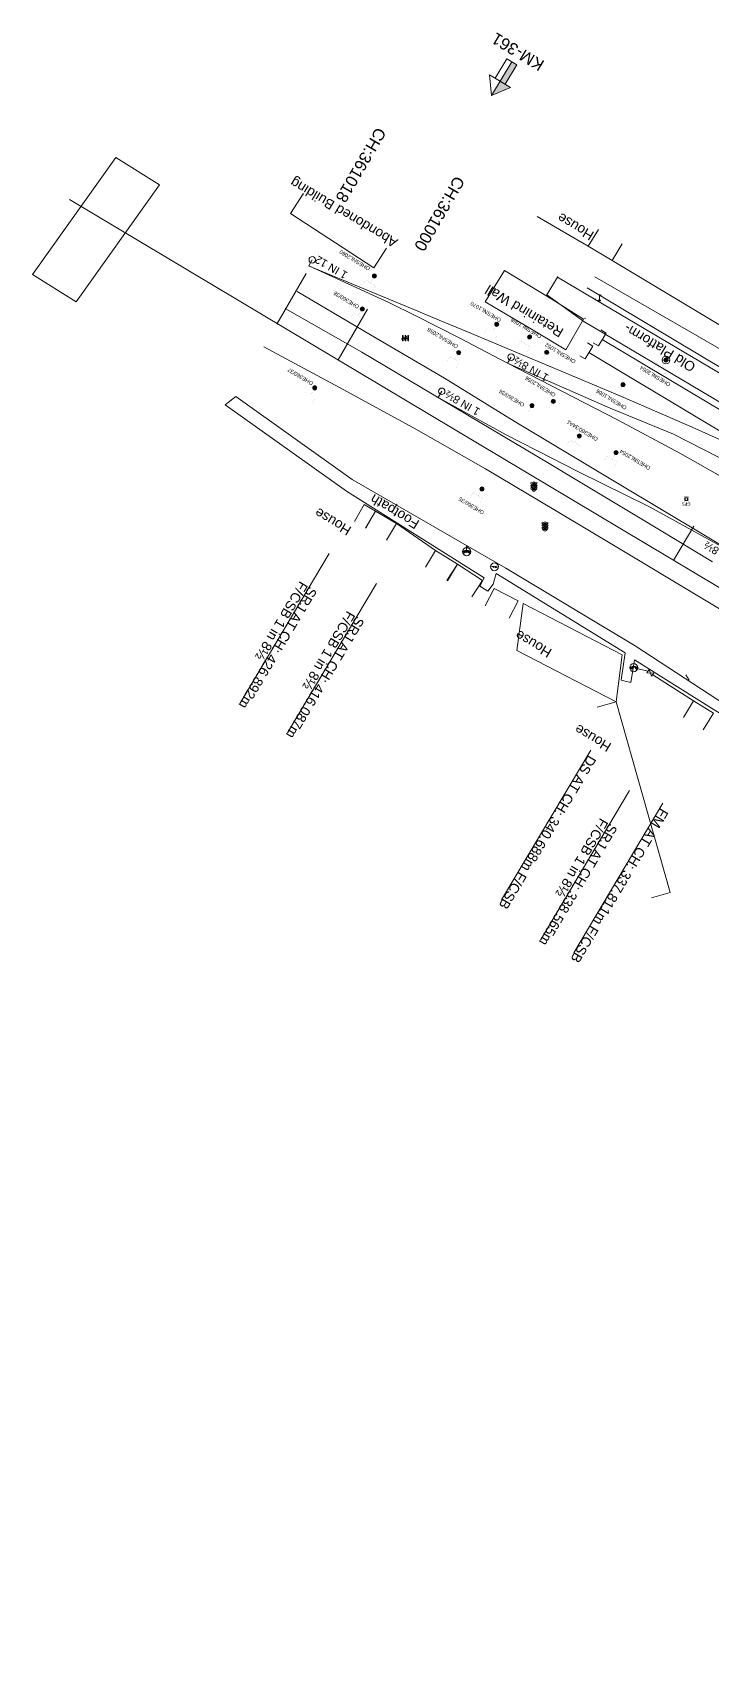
# Model space of a CAD drawing. Header units: metres. Extents: x 593168 to 611286, y 3401475 to 3412398.
# Drawn here: x 593168.1 to 593341.8, y 3411972.9 to 3412388 of the extents above; entities that cross this region are included whole.
import ezdxf
from ezdxf.enums import TextEntityAlignment as Align

# ---------------------------------------------------------------- set-up
doc = ezdxf.new("R2010")
doc.units = ezdxf.units.M
doc.header["$MEASUREMENT"] = 0
for name, color, linetype, lineweight in [('Bridge Parapet', 7, 'Continuous', 0), ('Compound Wall', 251, 'Continuous', 0), ('Electric Pole', 251, 'Continuous', 0), ('Exg track', 7, 'Continuous', 0), ('Existing IR Chainage', 7, 'Continuous', 0), ('Existing IR Track', 7, 'Continuous', 0), ('Footpath', 251, 'Continuous', 0), ('Gate', 251, 'Continuous', 0), ('Govt buliding', 251, 'Continuous', 0), ('GPS', 251, 'Continuous', 0), ('KM STONE', 7, 'Continuous', 0), ('Lamp_Post', 251, 'Continuous', 0), ('OHE MAST', 8, 'Continuous', 0), ('OHE MAST TEXT', 8, 'Continuous', 0), ('Platform', 7, 'Continuous', 0), ('Residential Building Pucca', 251, 'Continuous', 0), ('Residential Building Semipucca', 251, 'Continuous', 0), ('Retaining Wall', 251, 'Continuous', 0), ("SANEHWAL STN. SRJ'S", 251, 'Continuous', 0), ('Sign Board', 251, 'Continuous', 0), ('Subroad Edge', 34, 'Continuous', 0), ('Telephone_Pole', 251, 'Continuous', 0), ('Text1', 251, 'Continuous', 0), ('Transformer', 251, 'Continuous', 0)]:
    doc.layers.add(name, color=color, linetype=linetype, lineweight=lineweight)
doc.styles.get("Standard").update_dxf_attribs({"font": 'arial.ttf'})
doc.styles.add('street name', font='tahoma.ttf', dxfattribs={"height": 2})
doc.styles.add('Style-Arial', font='arial.ttf')

# ---------------------------------------------------------------- blocks, each defined once
blk = doc.blocks.new('GT')
at = {"layer": 'Gate'}
for p, q in [((-0.5, -0.5), (-0.5, 0.5)), ((-0.5, 0.5), (0.5, -0.5)), ((0.5, 0.5), (0.5, -0.5))]:
    blk.add_line(p, q, dxfattribs=at)
blk.add_lwpolyline([(0.5, 0.5), (-0.5, -0.5)], dxfattribs=at)
blk = doc.blocks.new('EP')
blk.add_hatch(color=8).paths.add_polyline_path([(-0.21, -0.05), (-0.21, 0.16), (-0.93, -0.01), (-0.31, 0.07), (-0.31, -0.19), (0.31, 0), (0.31, -0.24), (0.94, -0.01), (0.41, -0.1), (0.43, 0.15)])
at = {"color": 8}
for p, q in [((-0.93, -0.01), (-0.21, 0.16)), ((-0.31, 0.07), (-0.93, -0.01)), ((-0.31, -0.19), (-0.31, 0.07)), ((0.31, 0), (-0.31, -0.19)), ((-0.21, 0.16), (-0.21, -0.05)), ((-0.21, -0.05), (0.43, 0.15)), ((0.31, -0.24), (0.31, 0)), ((0.43, 0.15), (0.41, -0.1)), ((0.94, -0.01), (0.31, -0.24)), ((0.41, -0.1), (0.94, -0.01))]:
    blk.add_line(p, q, dxfattribs=at)
blk.add_circle((0, 0), 1, dxfattribs=at)
blk = doc.blocks.new('TP')
at = {"layer": 'Telephone_Pole'}
blk.add_hatch(color=8, dxfattribs=at).paths.add_polyline_path([(0.49, 0.08, -0.516403), (0.5, 0.04, 0.157799), (0.42, -0.19, 0.257253), (0.43, -0.21), (0.7, -0.4, 0.297943), (0.73, -0.4, 0.213635), (0.94, -0.09, 0.292624), (0.86, 0.1, 0.314672), (-0.86, 0.1, 0.297888), (-0.94, -0.1, 0.205841), (-0.73, -0.4, 0.297943), (-0.7, -0.4), (-0.43, -0.21, 0.257253), (-0.42, -0.19, 0.155164), (-0.5, 0.04, -0.510878), (-0.49, 0.08, -0.167449)])
at = {"layer": 'Telephone_Pole', "color": 8}
for p, q in [((-0.7, -0.4), (-0.43, -0.21)), ((-0.44, -0.22), (-0.44, -0.22)), ((0.7, -0.4), (0.43, -0.21)), ((0.44, -0.22), (0.44, -0.22))]:
    blk.add_line(p, q, dxfattribs=at)
blk.add_circle((0, 0), 1.03, dxfattribs=at)
for centre, radius, start, end in [((0.01, -1.13), 1.5, 55.3659, 125.2353), ((-0.48, 0.05), 0.0243, 109.2181, 217.464), ((-0.82, -0.21), 0.402, 2.1844, 37.464), ((0.01, -1.34), 1.5, 71.1943, 109.2181), ((0.82, -0.21), 0.402, 141.9464, 177.8156), ((0.48, 0.06), 0.0243, 321.9464, 71.1943), ((0.75, -0.06), 0.194, 350.1231, 55.3659), ((-0.44, -0.19), 0.0258, 304.4776, 2.1844), ((0.44, -0.19), 0.0258, 177.8156, 235.5224), ((0.72, -0.38), 0.0258, 235.5224, 301.8866), ((0.49, -0.01), 0.462, 301.8866, 350.1231)]:
    blk.add_arc(centre, radius, start, end, dxfattribs=at)
blk = doc.blocks.new('TRF')
blk.add_hatch(color=256).paths.add_polyline_path([(0.22, -0.04), (0.38, 0.42), (-0.98, -0.29), (0.02, 0.04), (-0.18, -0.39), (0.98, 0.09)])
for p, q in [((-0.69, 0.72), (-0.69, -0.72)), ((-0.52, 0.72), (-0.69, 0.72)), ((-0.52, -0.72), (-0.52, 0.72)), ((0, 0.72), (0, -0.72)), ((0.17, 0.72), (0, 0.72)), ((0.17, -0.72), (0.17, 0.72)), ((0.7, 0.72), (0.7, -0.72)), ((0.87, 0.72), (0.7, 0.72)), ((0.87, -0.72), (0.87, 0.72)), ((-0.69, -0.72), (-0.52, -0.72)), ((0, -0.72), (0.17, -0.72)), ((0.7, -0.72), (0.87, -0.72))]:
    blk.add_line(p, q)
blk.add_lwpolyline([(0.22, -0.04), (0.38, 0.42), (-0.98, -0.29), (0.02, 0.04), (-0.18, -0.39), (0.98, 0.09)], close=True)
blk = doc.blocks.new('LP')
for points in [[(0, 0), (0, 1.5)], [(0.25, 1.35), (0.44, 1.35)]]:
    blk.add_lwpolyline(points)
for centre, radius, start, end in [((0.07, 0.99), 0.519, 57.6425, 97.3165), ((0.34, 1.33), 0.094, 11.7012, 168.0476)]:
    blk.add_arc(centre, radius, start, end)
at = {"extrusion": (0, 0, -1)}
blk.add_ellipse((0, 0.01), major_axis=(0.308, 0), ratio=0.400495, dxfattribs=at)
blk.add_ellipse((0.35, 1.36), major_axis=(0.0017, 0.0438), ratio=0.461056, start_param=1.74022, end_param=4.575836)
blk = doc.blocks.new('SIG')
for color, points in [(1, [(-0.22, 0.42, 0.180295), (-0.01, 0.33, -0.00255), (0.01, 0.33, -0.00255), (0.02, 0.33, 0.180295), (0.23, 0.42, -0.002654), (0.25, 0.44, 0.184495), (0.33, 0.65, 1.000001), (-0.32, 0.65, 0.184495), (-0.24, 0.44, -0.002654)]), (2, [(0.23, -0.23, -0.002654), (0.25, -0.21, 0.184495), (0.33, 0.01, 1.000001), (-0.32, 0.01, 0.184495), (-0.24, -0.21, -0.002654), (-0.22, -0.23, 0.180295), (-0.01, -0.32, -0.00255), (0.01, -0.32, -0.00255), (0.02, -0.32, 0.180295)]), (3, [(0.23, -0.88, -0.002654), (0.25, -0.86, 0.184495), (0.33, -0.64, 1.000001), (-0.32, -0.64, 0.184495), (-0.24, -0.86, -0.002654), (-0.22, -0.88, 0.395599)])]:
    blk.add_hatch(color=color).paths.add_polyline_path(points)
for p, q in [((-0.31, 0.98), (-0.32, -0.9)), ((0.33, -0.9), (0.32, 0.98))]:
    blk.add_line(p, q)
for points in [[(-0.31, 0.98), (-0.81, 0.98, 0.198758), (-0.42, 0.41, 0.003814), (-0.31, 0.39, 0.003814)], [(-0.31, 0.33), (-0.81, 0.33, 0.198758), (-0.42, -0.23, 0.003727), (-0.32, -0.26, 0.003727)], [(0.32, 0.98), (0.82, 0.98, -0.198758), (0.44, 0.41, -0.003814), (0.32, 0.39, -0.003814)], [(0.32, 0.33), (0.82, 0.33, -0.198758), (0.44, -0.23, -0.003727), (0.33, -0.26, -0.003727)], [(-0.32, -0.32), (-0.81, -0.32, 0.198758), (-0.42, -0.88, 0.003639), (-0.32, -0.9)], [(0.33, -0.32), (0.82, -0.32, -0.198758), (0.44, -0.88, -0.003639), (0.33, -0.9)]]:
    blk.add_lwpolyline(points, format="xyb")
for centre, radius, start, end in [((0.01, 0.91), 0.324, 12.4049, 167.5951), ((0.01, 0.81), 0.357, 27.7578, 152.2422), ((0.01, -0.9), 0.324, 181.4572, 358.5428)]:
    blk.add_arc(centre, radius, start, end)
blk = doc.blocks.new('GPS')
at = {"const_width": 0.0279}
blk.add_lwpolyline([(0.56, -0.56), (-0.56, -0.56), (-0.56, 0.56), (0.56, 0.56)], close=True, dxfattribs=at)
blk.add_lwpolyline([(0.33, -0.33), (-0.33, -0.33), (-0.33, 0.33), (0.33, 0.33)], close=True)
at = {"style": 'street name'}
blk.add_text('GPS', height=0.868, rotation=180, dxfattribs=at).set_placement((1.07, -0.84, -111.29))
blk = doc.blocks.new('KM POST PLAN')
h = blk.add_hatch(color=256)
h.dxf.hatch_style = 1
h.paths.add_polyline_path([(0, -8.47), (-3, -8.47), (-3, -20), (0, -20)])
h.paths.add_polyline_path([(0, -8.47), (0, 0), (-6.25, -8.47)])
for points in [[(0, 0), (-6.25, -8.47), (6.25, -8.47)], [(0, 0), (0, -20)], [(0, 0), (6.25, -8.47)], [(3, -8.47), (3, -20), (-3, -20), (-3, -8.47)]]:
    blk.add_lwpolyline(points)
at = {"style": 'Style-Arial'}
blk.add_attdef('KM-POST', text='', height=6, dxfattribs=at).set_placement((0, -26, -263.95), align=Align.MIDDLE_CENTER)
blk = doc.blocks.new('OHE MAST')
h = blk.add_hatch(color=256)
h.dxf.hatch_style = 1
edge = h.paths.add_edge_path()
edge.add_arc((0, 0), 0.514, 0, 360)
at = {"const_width": 0.01}
for points in [[(1.5, 3.5), (1.5, 2), (-1.5, 2), (-1.5, 3.5)], [(0, 2), (0, 0)]]:
    blk.add_lwpolyline(points, dxfattribs=at)
blk.add_circle((0, 0), 0.514)

msp = doc.modelspace()

# ---------------------------------------------------------------- linework, layer by layer
at = {"layer": 'Bridge Parapet'}
msp.add_polyline3d([(593168.0744, 3412326.0886, 256.4979), (593179.2415, 3412319.1062, 256.7169), (593200.5829, 3412348.9988, 256.246), (593189.4143, 3412355.9822, 256.246)], close=True, dxfattribs=at)
at = {"layer": 'Compound Wall'}
for points in [[(593310.2715, 3412333.2937, 257.9905), (593297.2223, 3412340.8955, 256.154)], [(593316.4059, 3412329.623, 258.0465), (593347.0784, 3412311.2212, 258.2404)], [(593322.3155, 3412225.2937, 257.5406), (593325.5159, 3412224.5547, 257.8146)], [(593326.7674, 3412223.6241, 257.8006), (593337.2196, 3412216.9301, 256.7039)], [(593336.0567, 3412222.2639, 255.3523), (593335.22, 3412223.6132, 256.7689)]]:
    msp.add_polyline3d(points, dxfattribs=at)
at = {"layer": 'Exg track'}
for p, q in [((593238.7371, 3412328.2775), (593239.6619, 3412329.8319)), ((593289.6268, 3412303.3373), (593290.5515, 3412304.8917)), ((593271.8488, 3412294.6139), (593272.7736, 3412296.1684))]:
    msp.add_line(p, q, dxfattribs=at)
for centre in [(593239.6619, 3412329.8319), (593290.5515, 3412304.8917), (593272.7736, 3412296.1684)]:
    msp.add_circle(centre, 0.8325, dxfattribs=at)
at = {"layer": 'Existing IR Chainage', "color": 7, "linetype": 'Continuous', "lineweight": 13, "flags": 128}
for points in [[(593238.0906, 3412326.3056), (593230.5614, 3412313.3321)], [(593253.7764, 3412317.2022), (593246.2472, 3412304.2288)], [(593337.2958, 3412261.6329), (593332.1593, 3412253.0529)]]:
    msp.add_lwpolyline(points, dxfattribs=at)
at = {"layer": 'Existing IR Track', "color": 0, "lineweight": 15, "elevation": 257.2056, "flags": 128}
msp.add_lwpolyline([(593177.5244, 3412345.2288), (593804.6242, 3411970.5674), (593854.2452, 3411940.9361), (593909.6819, 3411907.8322), (593938.8041, 3411890.4608), (593952.456, 3411882.3048), (593961.7236, 3411876.795), (593969.5117, 3411872.0977), (593979.733, 3411866.013), (593990.9284, 3411859.3404), (594000.8926, 3411853.3683), (594011.3159, 3411847.1318), (594021.9442, 3411840.7565), (594062.3062, 3411816.4679), (594083.8593, 3411803.1316), (594098.7951, 3411793.6572), (594104.9248, 3411789.783), (594123.5786, 3411777.8016), (594132.3571, 3411772.1578), (594146.1984, 3411763.2225), (594161.3527, 3411753.4546), (594169.4891, 3411748.2714)], dxfattribs=at)
at = {"layer": 'Existing IR Track', "color": 0, "flags": 128}
for points in [[(593687.4229, 3412080.6763), (593653.6442, 3412100.8677), (593619.3342, 3412121.4039), (593585.0627, 3412141.9312), (593568.2184, 3412152.0123), (593533.0274, 3412173.0825), (593515.7555, 3412183.4018), (593498.3369, 3412193.7982), (593480.4433, 3412204.4616), (593445.6206, 3412225.2179), (593411.087, 3412245.8413), (593393.5594, 3412256.347), (593375.4617, 3412267.2321), (593356.3751, 3412277.9082), (593347.6512, 3412282.1024), (593336.8549, 3412286.9555), (593318.7276, 3412294.8637), (593300.0805, 3412302.7111), (593279.3691, 3412311.3804), (593272.1371, 3412314.3895), (593266.6431, 3412316.6638), (593238.711, 3412328.2892)], [(593351.7521, 3412270.1129), (593333.6933, 3412280.3497), (593317.7629, 3412288.9111), (593289.6268, 3412303.3373), (593277.4359, 3412309.7306), (593266.1761, 3412315.4876), (593259.2747, 3412318.9256), (593238.737, 3412328.2772)], [(593698.2904, 3412045.0385), (593679.8408, 3412056.0567), (593661.3254, 3412067.1142), (593643.1131, 3412077.9907), (593626.125, 3412088.1866), (593609.5835, 3412098.0885), (593591.8773, 3412108.6875), (593575.1415, 3412118.6928), (593556.8442, 3412129.629), (593539.321, 3412140.1109), (593521.8964, 3412150.5423), (593504.6671, 3412160.8654), (593487.132, 3412171.3677), (593469.6892, 3412181.811), (593451.5058, 3412192.6956), (593434.0027, 3412203.1629), (593415.146, 3412214.4397), (593396.9216, 3412225.3407), (593379.272, 3412235.824), (593319.0248, 3412271.9208), (593291.3233, 3412288.5145), (593273.4807, 3412299.4958), (593254.5881, 3412310.6435), (593235.8275, 3412321.7134)], [(593311.5123, 3412308.5764), (593312.852, 3412307.7737), (593314.8239, 3412311.0649), (593313.4842, 3412311.8676)], [(593354.6462, 3412234.03), (593336.9918, 3412244.5991), (593318.8787, 3412255.4722), (593301.8778, 3412265.6609), (593283.9424, 3412276.3392), (593265.5468, 3412286.7976), (593246.6448, 3412297.1598), (593227.2988, 3412307.537)], [(593308.1028, 3412305.2744), (593309.4425, 3412304.4717), (593311.4144, 3412307.7629), (593310.0747, 3412308.5656)], [(593689.8247, 3412084.7942), (593678.1987, 3412091.7511), (593660.9588, 3412102.0123), (593656.0129, 3412104.9513), (593642.6959, 3412112.8573), (593638.0036, 3412115.6466), (593621.7033, 3412125.4509), (593618.5327, 3412127.4253), (593603.7312, 3412136.2006), (593587.406, 3412145.9668), (593569.1652, 3412156.8784), (593552.8718, 3412166.6213), (593533.9899, 3412177.9122), (593518.0861, 3412187.4144), (593482.7852, 3412208.4926), (593455.8523, 3412224.5713), (593447.9817, 3412229.2809), (593415.394, 3412248.7828), (593404.2224, 3412255.4656), (593395.882, 3412260.4588), (593377.5764, 3412271.3399), (593359.0264, 3412282.4473), (593340.6692, 3412293.4297), (593313.838, 3412309.4193)], [(593710.4775, 3412061.4696), (593685.0948, 3412076.667), (593668.4212, 3412086.6295), (593651.3169, 3412096.8602), (593634.2105, 3412107.0897), (593617.0041, 3412117.3912), (593599.7107, 3412127.741), (593582.7189, 3412137.8965), (593565.8042, 3412148.0059), (593548.1713, 3412158.5292), (593530.7353, 3412168.9407), (593513.3495, 3412179.2625), (593495.9387, 3412189.6056), (593478.0265, 3412200.2979), (593460.2595, 3412210.9084), (593443.2081, 3412221.0648), (593426.2885, 3412231.1372), (593408.6472, 3412241.6444), (593390.8421, 3412252.2335), (593372.5555, 3412263.2986), (593358.5841, 3412271.6468), (593332.0983, 3412285.1862), (593315.8276, 3412291.8455), (593289.6268, 3412303.3373)], [(593367.376, 3412271.7549), (593348.4163, 3412283.3009), (593346.1628, 3412284.6854), (593338.3195, 3412289.4201), (593310.4284, 3412306.1173)], [(593350.0624, 3412253.3248), (593325.8899, 3412266.579), (593307.8067, 3412275.5896), (593303.9201, 3412277.5438), (593303.9132, 3412277.5475), (593300.9076, 3412279.029), (593289.251, 3412285.0474), (593271.8488, 3412294.6139)]]:
    msp.add_lwpolyline(points, dxfattribs=at)
at = {"layer": 'Existing IR Track', "color": 0, "lineweight": 15, "flags": 128}
msp.add_lwpolyline([(593342.0469, 3412252.5372), (593323.9987, 3412263.4107), (593306.9224, 3412273.7075), (593300.2484, 3412277.73), (593252.3413, 3412306.2115), (593232.7534, 3412317.3572)], dxfattribs=at)
at = {"layer": 'Footpath'}
msp.add_polyline3d([(593359.8174, 3412207.3137, 256.279), (593343.4286, 3412217.2126, 256.23), (593322.2543, 3412231.029, 256.228), (593289.1506, 3412250.9089, 256.0881), (593249.8774, 3412273.5697, 256.345), (593220.0742, 3412294.8433, 256.0481), (593217.3367, 3412292.726, 256.0691), (593248.4558, 3412270.6472, 256.336), (593283.6278, 3412248.4088, 256.126), (593282.4834, 3412246.2996, 256.122), (593284.5801, 3412244.9887, 256.0571), (593285.9324, 3412246.8041, 256.0861), (593286.7136, 3412249.5661, 256.1011), (593319.7333, 3412229.2017, 256.267), (593318.699, 3412222.2216, 256.154), (593321.1513, 3412221.6709, 256.147), (593322.1246, 3412227.4564, 256.25), (593341.7588, 3412215.0398, 256.236), (593357.0793, 3412205.8025, 256.276)], dxfattribs=at)
at = {"layer": 'Govt buliding'}
msp.add_polyline3d([(593237.3292, 3412346.6847, 263.3639), (593234.0547, 3412341.6591, 263.3639), (593255.3911, 3412327.7568, 262.4092), (593258.6656, 3412332.7824, 262.4092)], dxfattribs=at)
at = {"layer": 'Platform'}
msp.add_polyline3d([(593378.8063, 3412272.5286, 257.3047), (593341.6145, 3412294.7893, 257.3847), (593309.1448, 3412314.0378, 257.4107), (593299.6382, 3412320.8435, 256.447), (593302.395, 3412325.4105, 256.355), (593312.0645, 3412319.6901, 257.4557), (593345.0343, 3412300.1061, 257.4477)], dxfattribs=at)
for p in [(593302.395, 3412325.411, 256.355), (593299.638, 3412320.843, 256.447), (593312.065, 3412319.69, 257.456), (593309.444, 3412314.813, 257.433), (593309.145, 3412314.038, 257.411), (593341.615, 3412294.789, 257.385)]:
    msp.add_point(p, dxfattribs=at)
at = {"layer": 'Residential Building Pucca'}
for points in [[(593318.9737, 3412333.9132, 258.0465), (593316.4064, 3412329.6243, 258.0465), (593310.2711, 3412333.2968, 257.9905), (593312.8384, 3412337.5857, 257.9905)], [(593250.4391, 3412262.8542, 257.5046), (593252.9527, 3412267.1748, 257.5046), (593255.8655, 3412265.4802, 260.6197), (593253.3519, 3412261.1597, 260.6197)], [(593253.313, 3412261.1825, 260.6197), (593255.8655, 3412265.4802, 260.6197), (593261.1678, 3412262.3311, 257.9145), (593258.6153, 3412258.0334, 257.9145)], [(593271.2054, 3412255.3879, 259.0122), (593261.1678, 3412262.3311, 257.9145)], [(593268.5928, 3412251.1265, 259.0122), (593271.2054, 3412255.3879, 259.0122), (593276.8457, 3412251.93, 259.0422), (593274.2331, 3412247.6686, 259.0422)], [(593274.0922, 3412247.7582, 259.0422), (593276.8457, 3412251.93, 259.0422), (593283.2112, 3412247.7285, 259.0112), (593280.4577, 3412243.5567, 259.0112)], [(593283.924, 3412241.2759, 258.2924), (593286.2312, 3412245.7101, 258.2924), (593292.3681, 3412242.5171, 258.3154), (593290.061, 3412238.0829, 258.3154)], [(593312.5664, 3412215.3631, 259.579), (593317.3755, 3412216.7262, 259.579), (593331.2152, 3412167.8965, 259.3001), (593326.4061, 3412166.5334, 259.3001)]]:
    msp.add_polyline3d(points, dxfattribs=at)
msp.add_polyline3d([(593317.3755, 3412216.7262, 259.579), (593318.9323, 3412228.7494, 259.591), (593293.5784, 3412241.8889, 258.7213), (593292.0216, 3412229.8657, 258.7213)], close=True, dxfattribs=at)
at = {"layer": 'Residential Building Semipucca'}
msp.add_polyline3d([(593334.5886, 3412212.68, 256.7039), (593337.2196, 3412216.9301, 256.7039), (593342.3015, 3412213.7841, 257.1667), (593339.6705, 3412209.534, 257.1667)], dxfattribs=at)
at = {"layer": 'Retaining Wall'}
msp.add_polyline3d([(593283.9067, 3412319.0614, 256.5739), (593288.8663, 3412327.0987, 256.5609), (593300.9407, 3412319.7614, 257.9545), (593309.0659, 3412314.6683, 257.9485), (593304.5234, 3412306.8054, 257.9535), (593296.1723, 3412311.7967, 257.9515), (593283.9067, 3412319.0614, 256.5739)], close=True, dxfattribs=at)
at = {"layer": "SANEHWAL STN. SRJ'S", "lineweight": 13, "flags": 128}
for points in [[(593244.0015, 3412254.6349), (593221.2039, 3412216.3396)], [(593256.1039, 3412247.0255), (593233.3063, 3412208.7301)], [(593320.8437, 3412194.0009), (593298.0461, 3412155.7056)]]:
    msp.add_lwpolyline(points, dxfattribs=at)
at = {"layer": "SANEHWAL STN. SRJ'S", "lineweight": 13, "elevation": 256.432, "flags": 128}
for points in [[(593310.8877, 3412204.3178), (593288.0901, 3412166.0225)], [(593329.3516, 3412190.7539), (593306.5541, 3412152.4586)]]:
    msp.add_lwpolyline(points, dxfattribs=at)
at = {"layer": 'Subroad Edge'}
for points in [[(593611.4245, 3412150.0549, 256.7059), (593578.016, 3412168.4332, 256.5669), (593540.3771, 3412189.0949, 256.6049), (593505.6312, 3412210.759, 256.5779), (593463.4682, 3412235.3967, 256.302), (593437.1393, 3412251.0181, 256.332), (593415.7295, 3412264.4664, 256.345), (593385.3924, 3412282.6032, 256.344), (593347.5902, 3412304.9252, 256.309), (593311.9674, 3412325.4484, 256.1071)], [(593608.3216, 3412145.0467, 256.8568), (593575.7241, 3412164.0086, 256.7619), (593538.9448, 3412186.4514, 256.8518), (593504.1947, 3412207.8473, 256.7279), (593461.4205, 3412232.7012, 256.433), (593435.5726, 3412247.9662, 256.417), (593413.7467, 3412261.0919, 256.398), (593383.23, 3412278.904, 256.4959), (593345.7759, 3412301.2684, 256.4699), (593309.9923, 3412322.6597, 256.27)]]:
    msp.add_polyline3d(points, dxfattribs=at)

# ---------------------------------------------------------------- block references
at = {"layer": 'Electric Pole', "xscale": 0.9997078269360797, "yscale": 0.9997078269360797, "zscale": 0.9997078269360797}
for p in [(593330.1463, 3412304.1851, 256.0428), (593286.2629, 3412251.2603, 258.9872)]:
    msp.add_blockref('EP', p, dxfattribs=at)
at = {"layer": 'Gate', "xscale": 1.559565037264386, "yscale": 0.9997078268781259, "zscale": 1.559565037264386, "rotation": 143.7147260207845}
msp.add_blockref('GT', (593326.1416, 3412224.0894, 156.3202), dxfattribs=at)
at = {"layer": 'GPS'}
msp.add_blockref('GPS', (593335.349, 3412268.591, 257.172), dxfattribs=at)
at = {"layer": 'KM STONE', "xscale": 0.5, "yscale": 0.5, "zscale": 0.5, "rotation": 148.9903102435466}
msp.add_blockref('KM POST PLAN', (593285.5302, 3412371.9164), dxfattribs=at).add_auto_attribs({'KM-POST': 'KM-361'})
at = {"layer": 'Lamp_Post', "xscale": 0.9997078269360797, "yscale": 0.9997078269360797, "zscale": 0.9997078269360797}
for p in [(593313.0998, 3412319.3775, 256.6679), (593279.133, 3412255.0374, 258.2024)]:
    msp.add_blockref('LP', p, dxfattribs=at)
at = {"layer": 'OHE MAST', "rotation": 149.0208306544456}
for p in [(593255.5407, 3412325.6565), (593252.4656, 3412317.243), (593286.8465, 3412313.2887), (593295.2487, 3412310.0994), (593277.1412, 3412306.0936), (593299.6512, 3412306.1653), (593330.1463, 3412304.1851), (593240.2982, 3412297.0577), (593319.1675, 3412297.8973), (593295.8544, 3412292.5267), (593301.2881, 3412293.5992), (593307.9461, 3412284.7692), (593317.3618, 3412280.4794), (593283.0564, 3412271.1818)]:
    msp.add_blockref('OHE MAST', p, dxfattribs=at)
at = {"layer": 'Sign Board', "xscale": 0.9997078269360797, "yscale": 0.9997078269360797, "zscale": 0.9997078269360797}
for p in [(593296.3524, 3412271.7757, 257.8086), (593296.3524, 3412271.7757, 257.8086), (593299.1844, 3412261.5601, 258.2614)]:
    msp.add_blockref('SIG', p, dxfattribs=at)
at = {"layer": 'Telephone_Pole', "xscale": 0.9997078269360797, "yscale": 0.9997078269360797, "zscale": 0.9997078269360797}
for p in [(593279.1545, 3412255.1222, 259.0202), (593321.9009, 3412225.4462, 257.7876)]:
    msp.add_blockref('TP', p, dxfattribs=at)
at = {"layer": 'Transformer', "xscale": 0.9997078269360797, "yscale": 0.9997078269360797, "zscale": 0.9997078269360797}
msp.add_blockref('TRF', (593263.4069, 3412309.7781, 256.0601), dxfattribs=at)

# ---------------------------------------------------------------- texts
at = {"layer": 'Exg track'}
for s, p in [('1 IN 12', (593248.894, 3412326.4795, 342.4782)), ('1 IN 8½', (593300.3545, 3412300.2317, 342.4782)), ('1 IN 8½', (593282.8057, 3412291.547, 342.4782)), ('1 IN 8½', (593349.0221, 3412252.9594, 341.9521))]:
    msp.add_text(s, height=2, rotation=149.797857, dxfattribs=at).set_placement(p)
at = {"layer": 'Existing IR Chainage', "color": 7, "lineweight": 0, "char_height": 3, "attachment_point": 6, "rotation": 239.870974, "line_spacing_factor": 0.6003, "style": 'Style-Arial'}
for s, insert in [('CH:361018', (593246.7697, 3412344.8963)), ('CH:361000', (593266.8822, 3412332.4517))]:
    msp.add_mtext(s, dxfattribs=dict(at, insert=insert))
at = {"layer": 'OHE MAST TEXT'}
for s, p in [('OHESNL2060', (593254.5556, 3412327.8462, 255.955)), ('OHE360/38', (593251.7685, 3412318.0858, 254.689)), ('OHESNL1070', (593288.0936, 3412314.6641, 254.421)), ('OHESNL1068', (593298.4201, 3412310.5128, 254.321)), ('OHESNL2058', (593277.0663, 3412307.9596, 255.773)), ('OHESNL1052', (593307.1715, 3412304.0716, 256.271)), ('OHE360/37', (593240.001, 3412298.4722, 255.825)), ('OHESNL3054', (593331.4067, 3412298.1994, 256.043)), ('OHESNL2056', (593302.0353, 3412295.5392, 256.122)), ('OHE360/36', (593294.0552, 3412292.9907, 259.484)), ('OHESNL1066', (593320.2083, 3412292.2333, 256.892)), ('OHE360/34A1', (593312.8541, 3412284.2133, 256.19)), ('OHESNL2054', (593326.288, 3412276.8133, 256.21)), ('OHE360/35', (593283.7445, 3412265.4142, 255.746))]:
    msp.add_text(s, height=1, rotation=149, dxfattribs=at).set_placement(p)
at = {"layer": "SANEHWAL STN. SRJ'S", "lineweight": 13, "char_height": 2.5, "width": 48.267487, "attachment_point": 4, "rotation": 239.23426, "line_spacing_factor": 0.648, "style": 'Style-Arial'}
for s, insert in [('SRJ AT CH: 426.892m \\PF/CSB 1 in 8½', (593238.7463, 3412246.4588)), ('SRJ AT CH: 416.087m \\PF/CSB 1 in 8½', (593250.8487, 3412238.8493)), ('\\pxsm1;DS AT CH: 340.688m F/CSB', (593311.342, 3412202.6324)), ('SRJ AT CH: 338.565m \\PF/CSB 1 in 8½', (593315.5885, 3412185.8247)), ('\\pxsm1;FM AT CH: 337.811m F/CSB', (593329.806, 3412189.0685))]:
    msp.add_mtext(s, dxfattribs=dict(at, insert=insert))
at = {"layer": 'Text1'}
for s, p in [('Abondoned Building', (593261.772, 3412334.9245, 156.3202)), ('Abondoned Building', (593261.772, 3412334.9245, 156.3202)), ('House', (593311.9639, 3412336.789, 156.3202)), ('House', (593311.9639, 3412336.789, 156.3202)), ('Retainind Wall', (593304.1959, 3412311.986, 413.2254)), ('Retainind Wall', (593304.1959, 3412311.986, 413.2254)), ('Old Platform-', (593337.9728, 3412303.0939, 412.7979)), ('Old Platform-', (593337.9728, 3412303.0939, 412.7979)), ('Footpath', (593267.2759, 3412262.907, 156.3202)), ('Footpath', (593267.2759, 3412262.907, 156.3202)), ('House', (593249.8939, 3412261.2689, 156.3202)), ('House', (593249.8939, 3412261.2689, 156.3202)), ('House', (593301.1817, 3412229.9843, 156.3202)), ('House', (593301.1817, 3412229.9843, 156.3202)), ('House', (593316.3915, 3412205.8767, 156.3202)), ('House', (593316.3915, 3412205.8767, 156.3202))]:
    msp.add_text(s, height=2.5, rotation=149.053929, dxfattribs=at).set_placement(p)

doc.saveas('drawing.dxf')
